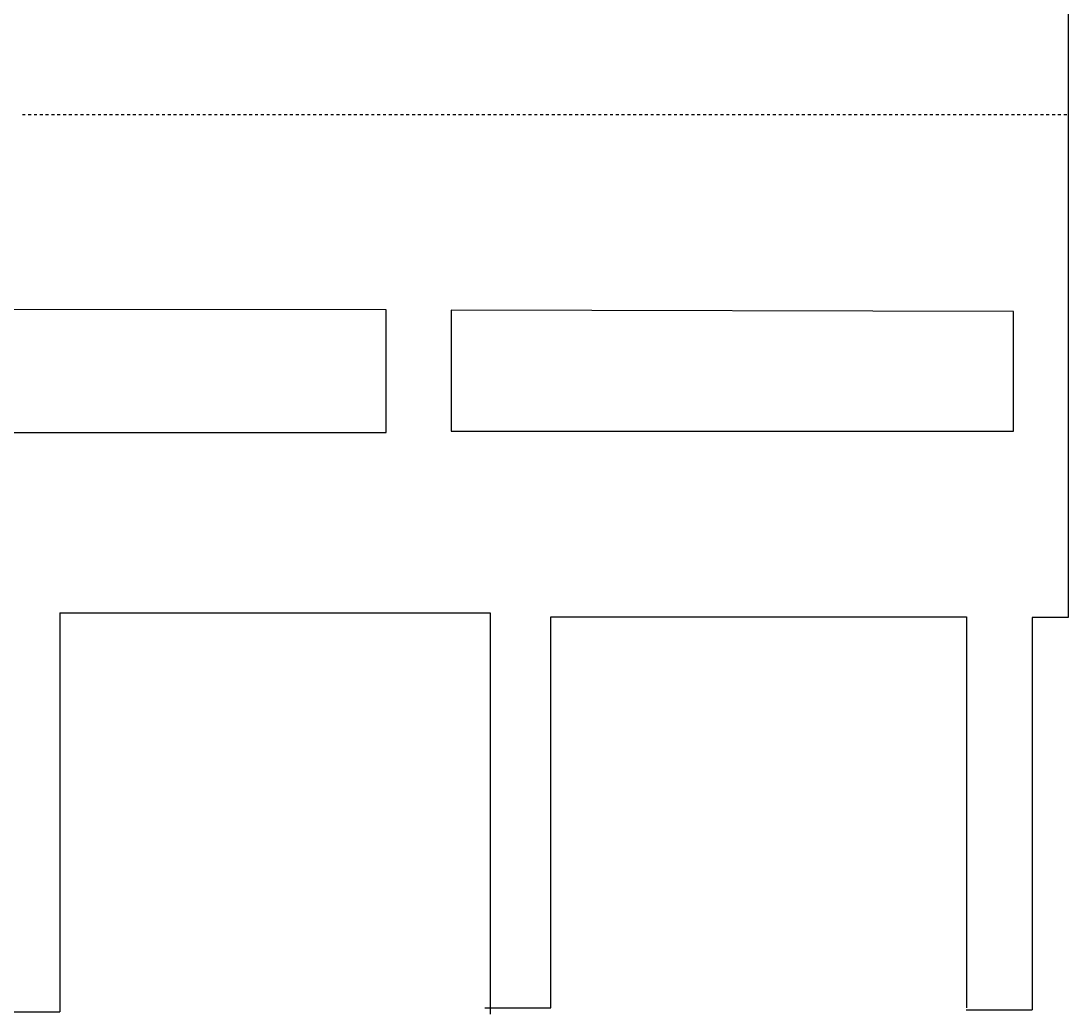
# Model space of a CAD drawing. Extents: x 2 to 209, y 15 to 256.
# Drawn here: x 105.9 to 201.3, y 32.5 to 122.9 of the extents above; entities that cross this region are included whole.
import ezdxf

# ---------------------------------------------------------------- set-up
doc = ezdxf.new("R2010")
doc.units = 0
for name, color, linetype in [('blue', 7, 'CONTINUOUS'), ('Layer_1', 7, 'CONTINUOUS'), ('red', 7, 'CONTINUOUS')]:
    doc.layers.add(name, color=color, linetype=linetype)

msp = doc.modelspace()

# ---------------------------------------------------------------- linework, layer by layer
at = {"layer": 'blue', "color": 5}
for points in [[(103.48357, 32.70788), (109.50559, 32.70788)], [(148.19879, 33.08843), (154.22082, 33.08843)], [(192.05084, 32.89817), (198.07286, 32.89817)]]:
    msp.add_lwpolyline(points, dxfattribs=at)
at = {"layer": 'Layer_1', "color": 7}
for points in [[(201.348894, 230.866627), (201.348894, 68.61696), (198.072864, 68.61696), (198.072864, 42.23631)], [(109.505594, 69.05088), (109.505594, 32.70787)], [(109.505594, 69.05088), (148.702774, 69.05088), (148.702774, 32.51758)], [(154.220824, 33.08842), (154.220824, 68.67033), (192.086054, 68.67033), (192.086054, 33.08842)], [(198.072864, 42.23631), (198.072864, 32.89816)]]:
    msp.add_lwpolyline(points, dxfattribs=at)
for points in [[(16.474772, 96.70379), (16.474772, 85.47698), (139.216534, 85.47698), (139.216534, 96.62197)], [(145.149094, 96.61211), (145.149094, 85.57908), (196.369724, 85.57908), (196.369724, 96.4809)]]:
    msp.add_lwpolyline(points, close=True, dxfattribs=at)
at = {"layer": 'red', "color": 1}
for points in [[(106.346, 114.404), (106.316667, 114.404), (106.258, 114.404), (106.17, 114.404), (106.111333, 114.404), (106.082, 114.404)], [(107.935, 114.404), (107.905667, 114.404), (107.847, 114.404), (107.759, 114.404), (107.700333, 114.404), (107.671, 114.404)], [(108.995, 114.404), (108.965667, 114.404), (108.907, 114.404), (108.819, 114.404), (108.760333, 114.404), (108.731, 114.404)], [(110.055, 114.404), (110.025667, 114.404), (109.967, 114.404), (109.879, 114.404), (109.820333, 114.404), (109.791, 114.404)], [(114.295, 114.404), (114.265667, 114.404), (114.207, 114.404), (114.119, 114.404), (114.060333, 114.404), (114.031, 114.404)], [(115.885, 114.404), (115.855667, 114.404), (115.797, 114.404), (115.709, 114.404), (115.650333, 114.404), (115.621, 114.404)], [(117.475, 114.404), (117.445667, 114.404), (117.387, 114.404), (117.299, 114.404), (117.240333, 114.404), (117.211, 114.404)], [(119.065, 114.404), (119.035667, 114.404), (118.977, 114.404), (118.889, 114.404), (118.830333, 114.404), (118.801, 114.404)], [(127.015, 114.404), (126.985667, 114.404), (126.927, 114.404), (126.839, 114.404), (126.780333, 114.404), (126.751, 114.404)], [(127.544, 114.404), (127.514667, 114.404), (127.456, 114.404), (127.368, 114.404), (127.309333, 114.404), (127.28, 114.404)], [(129.135, 114.404), (129.105667, 114.404), (129.047, 114.404), (128.959, 114.404), (128.900333, 114.404), (128.871, 114.404)], [(129.664, 114.404), (129.634667, 114.404), (129.576, 114.404), (129.488, 114.404), (129.429333, 114.404), (129.4, 114.404)], [(131.255, 114.404), (131.225667, 114.404), (131.167, 114.404), (131.079, 114.404), (131.020333, 114.404), (130.991, 114.404)], [(132.313, 114.404), (132.283667, 114.404), (132.225, 114.404), (132.137, 114.404), (132.078333, 114.404), (132.049, 114.404)], [(134.963, 114.404), (134.933667, 114.404), (134.875, 114.404), (134.787, 114.404), (134.728333, 114.404), (134.699, 114.404)], [(135.492, 114.404), (135.462667, 114.404), (135.404, 114.404), (135.316, 114.404), (135.257333, 114.404), (135.228, 114.404)], [(138.673, 114.404), (138.643667, 114.404), (138.585, 114.404), (138.497, 114.404), (138.438333, 114.404), (138.409, 114.404)], [(142.915, 114.404), (142.885667, 114.404), (142.827, 114.404), (142.739, 114.404), (142.680333, 114.404), (142.651, 114.404)], [(143.443, 114.404), (143.413667, 114.404), (143.355, 114.404), (143.267, 114.404), (143.208333, 114.404), (143.179, 114.404)], [(143.972, 114.404), (143.942667, 114.404), (143.884, 114.404), (143.796, 114.404), (143.737333, 114.404), (143.708, 114.404)], [(144.501, 114.404), (144.471667, 114.404), (144.413, 114.404), (144.325, 114.404), (144.266333, 114.404), (144.237, 114.404)], [(150.339, 114.404), (150.309667, 114.404), (150.251, 114.404), (150.163, 114.404), (150.104333, 114.404), (150.075, 114.404)], [(151.928, 114.404), (151.898667, 114.404), (151.84, 114.404), (151.752, 114.404), (151.693333, 114.404), (151.664, 114.404)], [(153.517, 114.404), (153.487667, 114.404), (153.429, 114.404), (153.341, 114.404), (153.282333, 114.404), (153.253, 114.404)], [(159.353, 114.404), (159.323667, 114.404), (159.265, 114.404), (159.177, 114.404), (159.118333, 114.404), (159.089, 114.404)], [(159.882, 114.404), (159.852667, 114.404), (159.794, 114.404), (159.706, 114.404), (159.647333, 114.404), (159.618, 114.404)], [(163.593, 114.404), (163.563667, 114.404), (163.505, 114.404), (163.417, 114.404), (163.358333, 114.404), (163.329, 114.404)], [(164.121, 114.404), (164.091667, 114.404), (164.033, 114.404), (163.945, 114.404), (163.886333, 114.404), (163.857, 114.404)], [(166.242, 114.404), (166.212667, 114.404), (166.154, 114.404), (166.066, 114.404), (166.007333, 114.404), (165.978, 114.404)], [(168.363, 114.404), (168.333667, 114.404), (168.275, 114.404), (168.187, 114.404), (168.128333, 114.404), (168.099, 114.404)], [(172.073, 114.404), (172.043667, 114.404), (171.985, 114.404), (171.897, 114.404), (171.838333, 114.404), (171.809, 114.404)], [(175.782, 114.404), (175.752667, 114.404), (175.694, 114.404), (175.606, 114.404), (175.547333, 114.404), (175.518, 114.404)], [(178.432, 114.404), (178.402667, 114.404), (178.344, 114.404), (178.256, 114.404), (178.197333, 114.404), (178.168, 114.404)], [(186.915, 114.404), (186.885667, 114.404), (186.827, 114.404), (186.739, 114.404), (186.680333, 114.404), (186.651, 114.404)], [(187.975, 114.404), (187.945667, 114.404), (187.887, 114.404), (187.799, 114.404), (187.740333, 114.404), (187.711, 114.404)], [(190.091, 114.404), (190.061667, 114.404), (190.003, 114.404), (189.915, 114.404), (189.856333, 114.404), (189.827, 114.404)], [(191.681, 114.404), (191.651667, 114.404), (191.593, 114.404), (191.505, 114.404), (191.446333, 114.404), (191.417, 114.404)]]:
    msp.add_open_spline(points, degree=3, dxfattribs=at)
for points, knots in [([(106.876, 114.404), (106.84642, 114.404), (106.787333, 114.404), (106.698667, 114.404), (106.63958, 114.404), (106.61, 114.404)], [0, 0, 0, 0, 0.088741, 0.177259, 0.266, 0.266, 0.266, 0.266]), ([(107.406, 114.404), (107.376654, 114.404), (107.317889, 114.404), (107.229556, 114.404), (107.170568, 114.404), (107.141, 114.404)], [0, 0, 0, 0, 0.088037, 0.176296, 0.265, 0.265, 0.265, 0.265]), ([(108.466, 114.404), (108.43658, 114.404), (108.377667, 114.404), (108.289333, 114.404), (108.23042, 114.404), (108.201, 114.404)], [0, 0, 0, 0, 0.088259, 0.176741, 0.265, 0.265, 0.265, 0.265]), ([(109.525, 114.404), (109.49558, 114.404), (109.436667, 114.404), (109.348333, 114.404), (109.28942, 114.404), (109.26, 114.404)], [0, 0, 0, 0, 0.088259, 0.176741, 0.265, 0.265, 0.265, 0.265]), ([(110.585, 114.404), (110.55558, 114.404), (110.496667, 114.404), (110.408333, 114.404), (110.34942, 114.404), (110.32, 114.404)], [0, 0, 0, 0, 0.088259, 0.176741, 0.265, 0.265, 0.265, 0.265]), ([(111.116, 114.404), (111.086568, 114.404), (111.027556, 114.404), (110.938889, 114.404), (110.879654, 114.404), (110.85, 114.404)], [0, 0, 0, 0, 0.088296, 0.177037, 0.266, 0.266, 0.266, 0.266]), ([(111.645, 114.404), (111.61558, 114.404), (111.556667, 114.404), (111.468333, 114.404), (111.40942, 114.404), (111.38, 114.404)], [0, 0, 0, 0, 0.088259, 0.176741, 0.265, 0.265, 0.265, 0.265]), ([(112.175, 114.404), (112.14558, 114.404), (112.086667, 114.404), (111.998333, 114.404), (111.93942, 114.404), (111.91, 114.404)], [0, 0, 0, 0, 0.088259, 0.176741, 0.265, 0.265, 0.265, 0.265]), ([(112.706, 114.404), (112.676432, 114.404), (112.617444, 114.404), (112.529111, 114.404), (112.470346, 114.404), (112.441, 114.404)], [0, 0, 0, 0, 0.088704, 0.176963, 0.265, 0.265, 0.265, 0.265]), ([(113.235, 114.404), (113.20558, 114.404), (113.146667, 114.404), (113.058333, 114.404), (112.99942, 114.404), (112.97, 114.404)], [0, 0, 0, 0, 0.088259, 0.176741, 0.265, 0.265, 0.265, 0.265]), ([(113.766, 114.404), (113.73642, 114.404), (113.677333, 114.404), (113.588667, 114.404), (113.52958, 114.404), (113.5, 114.404)], [0, 0, 0, 0, 0.088741, 0.177259, 0.266, 0.266, 0.266, 0.266]), ([(114.824, 114.404), (114.794654, 114.404), (114.735889, 114.404), (114.647556, 114.404), (114.588568, 114.404), (114.559, 114.404)], [0, 0, 0, 0, 0.088037, 0.176296, 0.265, 0.265, 0.265, 0.265]), ([(115.356, 114.404), (115.326346, 114.404), (115.267111, 114.404), (115.178444, 114.404), (115.119432, 114.404), (115.09, 114.404)], [0, 0, 0, 0, 0.088963, 0.177704, 0.266, 0.266, 0.266, 0.266]), ([(116.415, 114.404), (116.385432, 114.404), (116.326444, 114.404), (116.238111, 114.404), (116.179346, 114.404), (116.15, 114.404)], [0, 0, 0, 0, 0.088704, 0.176963, 0.265, 0.265, 0.265, 0.265]), ([(116.946, 114.404), (116.91642, 114.404), (116.857333, 114.404), (116.768667, 114.404), (116.70958, 114.404), (116.68, 114.404)], [0, 0, 0, 0, 0.088741, 0.177259, 0.266, 0.266, 0.266, 0.266]), ([(118.005, 114.404), (117.975432, 114.404), (117.916444, 114.404), (117.828111, 114.404), (117.769346, 114.404), (117.74, 114.404)], [0, 0, 0, 0, 0.088704, 0.176963, 0.265, 0.265, 0.265, 0.265]), ([(118.536, 114.404), (118.50642, 114.404), (118.447333, 114.404), (118.358667, 114.404), (118.29958, 114.404), (118.27, 114.404)], [0, 0, 0, 0, 0.088741, 0.177259, 0.266, 0.266, 0.266, 0.266]), ([(119.594, 114.404), (119.564654, 114.404), (119.505889, 114.404), (119.417556, 114.404), (119.358568, 114.404), (119.329, 114.404)], [0, 0, 0, 0, 0.088037, 0.176296, 0.265, 0.265, 0.265, 0.265]), ([(120.125, 114.404), (120.09542, 114.404), (120.036333, 114.404), (119.947667, 114.404), (119.88858, 114.404), (119.859, 114.404)], [0, 0, 0, 0, 0.088741, 0.177259, 0.266, 0.266, 0.266, 0.266]), ([(120.656, 114.404), (120.62658, 114.404), (120.567667, 114.404), (120.479333, 114.404), (120.42042, 114.404), (120.391, 114.404)], [0, 0, 0, 0, 0.088259, 0.176741, 0.265, 0.265, 0.265, 0.265]), ([(121.185, 114.404), (121.15558, 114.404), (121.096667, 114.404), (121.008333, 114.404), (120.94942, 114.404), (120.92, 114.404)], [0, 0, 0, 0, 0.088259, 0.176741, 0.265, 0.265, 0.265, 0.265]), ([(121.715, 114.404), (121.685432, 114.404), (121.626444, 114.404), (121.538111, 114.404), (121.479346, 114.404), (121.45, 114.404)], [0, 0, 0, 0, 0.088704, 0.176963, 0.265, 0.265, 0.265, 0.265]), ([(122.246, 114.404), (122.216568, 114.404), (122.157556, 114.404), (122.068889, 114.404), (122.009654, 114.404), (121.98, 114.404)], [0, 0, 0, 0, 0.088296, 0.177037, 0.266, 0.266, 0.266, 0.266]), ([(122.776, 114.404), (122.746654, 114.404), (122.687889, 114.404), (122.599556, 114.404), (122.540568, 114.404), (122.511, 114.404)], [0, 0, 0, 0, 0.088037, 0.176296, 0.265, 0.265, 0.265, 0.265]), ([(123.305, 114.404), (123.27558, 114.404), (123.216667, 114.404), (123.128333, 114.404), (123.06942, 114.404), (123.04, 114.404)], [0, 0, 0, 0, 0.088259, 0.176741, 0.265, 0.265, 0.265, 0.265]), ([(123.836, 114.404), (123.80642, 114.404), (123.747333, 114.404), (123.658667, 114.404), (123.59958, 114.404), (123.57, 114.404)], [0, 0, 0, 0, 0.088741, 0.177259, 0.266, 0.266, 0.266, 0.266]), ([(124.366, 114.404), (124.336654, 114.404), (124.277889, 114.404), (124.189556, 114.404), (124.130568, 114.404), (124.101, 114.404)], [0, 0, 0, 0, 0.088037, 0.176296, 0.265, 0.265, 0.265, 0.265]), ([(124.895, 114.404), (124.86558, 114.404), (124.806667, 114.404), (124.718333, 114.404), (124.65942, 114.404), (124.63, 114.404)], [0, 0, 0, 0, 0.088259, 0.176741, 0.265, 0.265, 0.265, 0.265]), ([(125.424, 114.404), (125.394654, 114.404), (125.335889, 114.404), (125.247556, 114.404), (125.188568, 114.404), (125.159, 114.404)], [0, 0, 0, 0, 0.088037, 0.176296, 0.265, 0.265, 0.265, 0.265]), ([(125.955, 114.404), (125.92542, 114.404), (125.866333, 114.404), (125.777667, 114.404), (125.71858, 114.404), (125.689, 114.404)], [0, 0, 0, 0, 0.088741, 0.177259, 0.266, 0.266, 0.266, 0.266]), ([(126.486, 114.404), (126.456432, 114.404), (126.397444, 114.404), (126.309111, 114.404), (126.250346, 114.404), (126.221, 114.404)], [0, 0, 0, 0, 0.088704, 0.176963, 0.265, 0.265, 0.265, 0.265]), ([(128.075, 114.404), (128.04542, 114.404), (127.986333, 114.404), (127.897667, 114.404), (127.83858, 114.404), (127.809, 114.404)], [0, 0, 0, 0, 0.088741, 0.177259, 0.266, 0.266, 0.266, 0.266]), ([(128.606, 114.404), (128.57658, 114.404), (128.517667, 114.404), (128.429333, 114.404), (128.37042, 114.404), (128.341, 114.404)], [0, 0, 0, 0, 0.088259, 0.176741, 0.265, 0.265, 0.265, 0.265]), ([(130.194, 114.404), (130.16458, 114.404), (130.105667, 114.404), (130.017333, 114.404), (129.95842, 114.404), (129.929, 114.404)], [0, 0, 0, 0, 0.088259, 0.176741, 0.265, 0.265, 0.265, 0.265]), ([(130.725, 114.404), (130.69542, 114.404), (130.636333, 114.404), (130.547667, 114.404), (130.48858, 114.404), (130.459, 114.404)], [0, 0, 0, 0, 0.088741, 0.177259, 0.266, 0.266, 0.266, 0.266]), ([(131.784, 114.404), (131.754815, 114.404), (131.696222, 114.404), (131.608222, 114.404), (131.549407, 114.404), (131.52, 114.404)], [0, 0, 0, 0, 0.087556, 0.175778, 0.264, 0.264, 0.264, 0.264]), ([(132.843, 114.404), (132.81358, 114.404), (132.754667, 114.404), (132.666333, 114.404), (132.60742, 114.404), (132.578, 114.404)], [0, 0, 0, 0, 0.088259, 0.176741, 0.265, 0.265, 0.265, 0.265]), ([(133.374, 114.404), (133.34442, 114.404), (133.285333, 114.404), (133.196667, 114.404), (133.13758, 114.404), (133.108, 114.404)], [0, 0, 0, 0, 0.088741, 0.177259, 0.266, 0.266, 0.266, 0.266]), ([(133.905, 114.404), (133.875568, 114.404), (133.816556, 114.404), (133.727889, 114.404), (133.668654, 114.404), (133.639, 114.404)], [0, 0, 0, 0, 0.088296, 0.177037, 0.266, 0.266, 0.266, 0.266]), ([(134.435, 114.404), (134.40558, 114.404), (134.346667, 114.404), (134.258333, 114.404), (134.19942, 114.404), (134.17, 114.404)], [0, 0, 0, 0, 0.088259, 0.176741, 0.265, 0.265, 0.265, 0.265]), ([(136.022, 114.404), (135.99258, 114.404), (135.933667, 114.404), (135.845333, 114.404), (135.78642, 114.404), (135.757, 114.404)], [0, 0, 0, 0, 0.088259, 0.176741, 0.265, 0.265, 0.265, 0.265]), ([(136.553, 114.404), (136.52342, 114.404), (136.464333, 114.404), (136.375667, 114.404), (136.31658, 114.404), (136.287, 114.404)], [0, 0, 0, 0, 0.088741, 0.177259, 0.266, 0.266, 0.266, 0.266]), ([(137.084, 114.404), (137.05442, 114.404), (136.995333, 114.404), (136.906667, 114.404), (136.84758, 114.404), (136.818, 114.404)], [0, 0, 0, 0, 0.088741, 0.177259, 0.266, 0.266, 0.266, 0.266]), ([(137.615, 114.404), (137.58558, 114.404), (137.526667, 114.404), (137.438333, 114.404), (137.37942, 114.404), (137.35, 114.404)], [0, 0, 0, 0, 0.088259, 0.176741, 0.265, 0.265, 0.265, 0.265]), ([(138.145, 114.404), (138.11558, 114.404), (138.056667, 114.404), (137.968333, 114.404), (137.90942, 114.404), (137.88, 114.404)], [0, 0, 0, 0, 0.088259, 0.176741, 0.265, 0.265, 0.265, 0.265]), ([(139.203, 114.404), (139.173432, 114.404), (139.114444, 114.404), (139.026111, 114.404), (138.967346, 114.404), (138.938, 114.404)], [0, 0, 0, 0, 0.088704, 0.176963, 0.265, 0.265, 0.265, 0.265]), ([(139.732, 114.404), (139.702654, 114.404), (139.643889, 114.404), (139.555556, 114.404), (139.496568, 114.404), (139.467, 114.404)], [0, 0, 0, 0, 0.088037, 0.176296, 0.265, 0.265, 0.265, 0.265]), ([(140.263, 114.404), (140.23342, 114.404), (140.174333, 114.404), (140.085667, 114.404), (140.02658, 114.404), (139.997, 114.404)], [0, 0, 0, 0, 0.088741, 0.177259, 0.266, 0.266, 0.266, 0.266]), ([(140.793, 114.404), (140.76358, 114.404), (140.704667, 114.404), (140.616333, 114.404), (140.55742, 114.404), (140.528, 114.404)], [0, 0, 0, 0, 0.088259, 0.176741, 0.265, 0.265, 0.265, 0.265]), ([(141.325, 114.404), (141.29542, 114.404), (141.236333, 114.404), (141.147667, 114.404), (141.08858, 114.404), (141.059, 114.404)], [0, 0, 0, 0, 0.088741, 0.177259, 0.266, 0.266, 0.266, 0.266]), ([(141.856, 114.404), (141.826432, 114.404), (141.767444, 114.404), (141.679111, 114.404), (141.620346, 114.404), (141.591, 114.404)], [0, 0, 0, 0, 0.088704, 0.176963, 0.265, 0.265, 0.265, 0.265]), ([(142.386, 114.404), (142.356432, 114.404), (142.297444, 114.404), (142.209111, 114.404), (142.150346, 114.404), (142.121, 114.404)], [0, 0, 0, 0, 0.088704, 0.176963, 0.265, 0.265, 0.265, 0.265]), ([(145.031, 114.404), (145.001654, 114.404), (144.942889, 114.404), (144.854556, 114.404), (144.795568, 114.404), (144.766, 114.404)], [0, 0, 0, 0, 0.088037, 0.176296, 0.265, 0.265, 0.265, 0.265]), ([(145.561, 114.404), (145.53158, 114.404), (145.472667, 114.404), (145.384333, 114.404), (145.32542, 114.404), (145.296, 114.404)], [0, 0, 0, 0, 0.088259, 0.176741, 0.265, 0.265, 0.265, 0.265]), ([(146.091, 114.404), (146.061654, 114.404), (146.002889, 114.404), (145.914556, 114.404), (145.855568, 114.404), (145.826, 114.404)], [0, 0, 0, 0, 0.088037, 0.176296, 0.265, 0.265, 0.265, 0.265]), ([(146.622, 114.404), (146.59258, 114.404), (146.533667, 114.404), (146.445333, 114.404), (146.38642, 114.404), (146.357, 114.404)], [0, 0, 0, 0, 0.088259, 0.176741, 0.265, 0.265, 0.265, 0.265]), ([(147.153, 114.404), (147.12358, 114.404), (147.064667, 114.404), (146.976333, 114.404), (146.91742, 114.404), (146.888, 114.404)], [0, 0, 0, 0, 0.088259, 0.176741, 0.265, 0.265, 0.265, 0.265]), ([(147.684, 114.404), (147.65458, 114.404), (147.595667, 114.404), (147.507333, 114.404), (147.44842, 114.404), (147.419, 114.404)], [0, 0, 0, 0, 0.088259, 0.176741, 0.265, 0.265, 0.265, 0.265]), ([(148.216, 114.404), (148.18642, 114.404), (148.127333, 114.404), (148.038667, 114.404), (147.97958, 114.404), (147.95, 114.404)], [0, 0, 0, 0, 0.088741, 0.177259, 0.266, 0.266, 0.266, 0.266]), ([(148.747, 114.404), (148.71758, 114.404), (148.658667, 114.404), (148.570333, 114.404), (148.51142, 114.404), (148.482, 114.404)], [0, 0, 0, 0, 0.088259, 0.176741, 0.265, 0.265, 0.265, 0.265]), ([(149.279, 114.404), (149.249568, 114.404), (149.190556, 114.404), (149.101889, 114.404), (149.042654, 114.404), (149.013, 114.404)], [0, 0, 0, 0, 0.088296, 0.177037, 0.266, 0.266, 0.266, 0.266]), ([(149.81, 114.404), (149.780654, 114.404), (149.721889, 114.404), (149.633556, 114.404), (149.574568, 114.404), (149.545, 114.404)], [0, 0, 0, 0, 0.088037, 0.176296, 0.265, 0.265, 0.265, 0.265]), ([(150.869, 114.404), (150.839654, 114.404), (150.780889, 114.404), (150.692556, 114.404), (150.633568, 114.404), (150.604, 114.404)], [0, 0, 0, 0, 0.088037, 0.176296, 0.265, 0.265, 0.265, 0.265]), ([(151.399, 114.404), (151.36958, 114.404), (151.310667, 114.404), (151.222333, 114.404), (151.16342, 114.404), (151.134, 114.404)], [0, 0, 0, 0, 0.088259, 0.176741, 0.265, 0.265, 0.265, 0.265]), ([(152.458, 114.404), (152.428654, 114.404), (152.369889, 114.404), (152.281556, 114.404), (152.222568, 114.404), (152.193, 114.404)], [0, 0, 0, 0, 0.088037, 0.176296, 0.265, 0.265, 0.265, 0.265]), ([(152.988, 114.404), (152.95858, 114.404), (152.899667, 114.404), (152.811333, 114.404), (152.75242, 114.404), (152.723, 114.404)], [0, 0, 0, 0, 0.088259, 0.176741, 0.265, 0.265, 0.265, 0.265]), ([(154.047, 114.404), (154.01758, 114.404), (153.958667, 114.404), (153.870333, 114.404), (153.81142, 114.404), (153.782, 114.404)], [0, 0, 0, 0, 0.088259, 0.176741, 0.265, 0.265, 0.265, 0.265]), ([(154.577, 114.404), (154.54758, 114.404), (154.488667, 114.404), (154.400333, 114.404), (154.34142, 114.404), (154.312, 114.404)], [0, 0, 0, 0, 0.088259, 0.176741, 0.265, 0.265, 0.265, 0.265]), ([(155.109, 114.404), (155.079568, 114.404), (155.020556, 114.404), (154.931889, 114.404), (154.872654, 114.404), (154.843, 114.404)], [0, 0, 0, 0, 0.088296, 0.177037, 0.266, 0.266, 0.266, 0.266]), ([(155.641, 114.404), (155.61142, 114.404), (155.552333, 114.404), (155.463667, 114.404), (155.40458, 114.404), (155.375, 114.404)], [0, 0, 0, 0, 0.088741, 0.177259, 0.266, 0.266, 0.266, 0.266]), ([(156.172, 114.404), (156.14258, 114.404), (156.083667, 114.404), (155.995333, 114.404), (155.93642, 114.404), (155.907, 114.404)], [0, 0, 0, 0, 0.088259, 0.176741, 0.265, 0.265, 0.265, 0.265]), ([(156.703, 114.404), (156.67358, 114.404), (156.614667, 114.404), (156.526333, 114.404), (156.46742, 114.404), (156.438, 114.404)], [0, 0, 0, 0, 0.088259, 0.176741, 0.265, 0.265, 0.265, 0.265]), ([(157.234, 114.404), (157.20458, 114.404), (157.145667, 114.404), (157.057333, 114.404), (156.99842, 114.404), (156.969, 114.404)], [0, 0, 0, 0, 0.088259, 0.176741, 0.265, 0.265, 0.265, 0.265]), ([(157.764, 114.404), (157.734654, 114.404), (157.675889, 114.404), (157.587556, 114.404), (157.528568, 114.404), (157.499, 114.404)], [0, 0, 0, 0, 0.088037, 0.176296, 0.265, 0.265, 0.265, 0.265]), ([(158.294, 114.404), (158.264654, 114.404), (158.205889, 114.404), (158.117556, 114.404), (158.058568, 114.404), (158.029, 114.404)], [0, 0, 0, 0, 0.088037, 0.176296, 0.265, 0.265, 0.265, 0.265]), ([(158.824, 114.404), (158.794654, 114.404), (158.735889, 114.404), (158.647556, 114.404), (158.588568, 114.404), (158.559, 114.404)], [0, 0, 0, 0, 0.088037, 0.176296, 0.265, 0.265, 0.265, 0.265]), ([(160.411, 114.404), (160.38158, 114.404), (160.322667, 114.404), (160.234333, 114.404), (160.17542, 114.404), (160.146, 114.404)], [0, 0, 0, 0, 0.088259, 0.176741, 0.265, 0.265, 0.265, 0.265]), ([(160.941, 114.404), (160.911654, 114.404), (160.852889, 114.404), (160.764556, 114.404), (160.705568, 114.404), (160.676, 114.404)], [0, 0, 0, 0, 0.088037, 0.176296, 0.265, 0.265, 0.265, 0.265]), ([(161.472, 114.404), (161.442568, 114.404), (161.383556, 114.404), (161.294889, 114.404), (161.235654, 114.404), (161.206, 114.404)], [0, 0, 0, 0, 0.088296, 0.177037, 0.266, 0.266, 0.266, 0.266]), ([(162.003, 114.404), (161.97358, 114.404), (161.914667, 114.404), (161.826333, 114.404), (161.76742, 114.404), (161.738, 114.404)], [0, 0, 0, 0, 0.088259, 0.176741, 0.265, 0.265, 0.265, 0.265]), ([(162.534, 114.404), (162.50458, 114.404), (162.445667, 114.404), (162.357333, 114.404), (162.29842, 114.404), (162.269, 114.404)], [0, 0, 0, 0, 0.088259, 0.176741, 0.265, 0.265, 0.265, 0.265]), ([(163.064, 114.404), (163.034654, 114.404), (162.975889, 114.404), (162.887556, 114.404), (162.828568, 114.404), (162.799, 114.404)], [0, 0, 0, 0, 0.088037, 0.176296, 0.265, 0.265, 0.265, 0.265]), ([(164.651, 114.404), (164.621654, 114.404), (164.562889, 114.404), (164.474556, 114.404), (164.415568, 114.404), (164.386, 114.404)], [0, 0, 0, 0, 0.088037, 0.176296, 0.265, 0.265, 0.265, 0.265]), ([(165.183, 114.404), (165.15342, 114.404), (165.094333, 114.404), (165.005667, 114.404), (164.94658, 114.404), (164.917, 114.404)], [0, 0, 0, 0, 0.088741, 0.177259, 0.266, 0.266, 0.266, 0.266]), ([(165.713, 114.404), (165.68358, 114.404), (165.624667, 114.404), (165.536333, 114.404), (165.47742, 114.404), (165.448, 114.404)], [0, 0, 0, 0, 0.088259, 0.176741, 0.265, 0.265, 0.265, 0.265]), ([(166.772, 114.404), (166.74258, 114.404), (166.683667, 114.404), (166.595333, 114.404), (166.53642, 114.404), (166.507, 114.404)], [0, 0, 0, 0, 0.088259, 0.176741, 0.265, 0.265, 0.265, 0.265]), ([(167.303, 114.404), (167.27342, 114.404), (167.214333, 114.404), (167.125667, 114.404), (167.06658, 114.404), (167.037, 114.404)], [0, 0, 0, 0, 0.088741, 0.177259, 0.266, 0.266, 0.266, 0.266]), ([(167.834, 114.404), (167.80442, 114.404), (167.745333, 114.404), (167.656667, 114.404), (167.59758, 114.404), (167.568, 114.404)], [0, 0, 0, 0, 0.088741, 0.177259, 0.266, 0.266, 0.266, 0.266]), ([(168.893, 114.404), (168.86358, 114.404), (168.804667, 114.404), (168.716333, 114.404), (168.65742, 114.404), (168.628, 114.404)], [0, 0, 0, 0, 0.088259, 0.176741, 0.265, 0.265, 0.265, 0.265]), ([(169.424, 114.404), (169.394346, 114.404), (169.335111, 114.404), (169.246444, 114.404), (169.187432, 114.404), (169.158, 114.404)], [0, 0, 0, 0, 0.088963, 0.177704, 0.266, 0.266, 0.266, 0.266]), ([(169.954, 114.404), (169.92458, 114.404), (169.865667, 114.404), (169.777333, 114.404), (169.71842, 114.404), (169.689, 114.404)], [0, 0, 0, 0, 0.088259, 0.176741, 0.265, 0.265, 0.265, 0.265]), ([(170.483, 114.404), (170.453654, 114.404), (170.394889, 114.404), (170.306556, 114.404), (170.247568, 114.404), (170.218, 114.404)], [0, 0, 0, 0, 0.088037, 0.176296, 0.265, 0.265, 0.265, 0.265]), ([(171.014, 114.404), (170.98442, 114.404), (170.925333, 114.404), (170.836667, 114.404), (170.77758, 114.404), (170.748, 114.404)], [0, 0, 0, 0, 0.088741, 0.177259, 0.266, 0.266, 0.266, 0.266]), ([(171.544, 114.404), (171.514654, 114.404), (171.455889, 114.404), (171.367556, 114.404), (171.308568, 114.404), (171.279, 114.404)], [0, 0, 0, 0, 0.088037, 0.176296, 0.265, 0.265, 0.265, 0.265]), ([(172.603, 114.404), (172.57358, 114.404), (172.514667, 114.404), (172.426333, 114.404), (172.36742, 114.404), (172.338, 114.404)], [0, 0, 0, 0, 0.088259, 0.176741, 0.265, 0.265, 0.265, 0.265]), ([(173.133, 114.404), (173.103654, 114.404), (173.044889, 114.404), (172.956556, 114.404), (172.897568, 114.404), (172.868, 114.404)], [0, 0, 0, 0, 0.088037, 0.176296, 0.265, 0.265, 0.265, 0.265]), ([(173.662, 114.404), (173.632654, 114.404), (173.573889, 114.404), (173.485556, 114.404), (173.426568, 114.404), (173.397, 114.404)], [0, 0, 0, 0, 0.088037, 0.176296, 0.265, 0.265, 0.265, 0.265]), ([(174.193, 114.404), (174.16358, 114.404), (174.104667, 114.404), (174.016333, 114.404), (173.95742, 114.404), (173.928, 114.404)], [0, 0, 0, 0, 0.088259, 0.176741, 0.265, 0.265, 0.265, 0.265]), ([(174.722, 114.404), (174.692654, 114.404), (174.633889, 114.404), (174.545556, 114.404), (174.486568, 114.404), (174.457, 114.404)], [0, 0, 0, 0, 0.088037, 0.176296, 0.265, 0.265, 0.265, 0.265]), ([(175.253, 114.404), (175.223654, 114.404), (175.164889, 114.404), (175.076556, 114.404), (175.017568, 114.404), (174.988, 114.404)], [0, 0, 0, 0, 0.088037, 0.176296, 0.265, 0.265, 0.265, 0.265]), ([(176.313, 114.404), (176.28358, 114.404), (176.224667, 114.404), (176.136333, 114.404), (176.07742, 114.404), (176.048, 114.404)], [0, 0, 0, 0, 0.088259, 0.176741, 0.265, 0.265, 0.265, 0.265]), ([(176.843, 114.404), (176.81342, 114.404), (176.754333, 114.404), (176.665667, 114.404), (176.60658, 114.404), (176.577, 114.404)], [0, 0, 0, 0, 0.088741, 0.177259, 0.266, 0.266, 0.266, 0.266]), ([(177.373, 114.404), (177.343654, 114.404), (177.284889, 114.404), (177.196556, 114.404), (177.137568, 114.404), (177.108, 114.404)], [0, 0, 0, 0, 0.088037, 0.176296, 0.265, 0.265, 0.265, 0.265]), ([(177.903, 114.404), (177.87342, 114.404), (177.814333, 114.404), (177.725667, 114.404), (177.66658, 114.404), (177.637, 114.404)], [0, 0, 0, 0, 0.088741, 0.177259, 0.266, 0.266, 0.266, 0.266]), ([(178.963, 114.404), (178.933654, 114.404), (178.874889, 114.404), (178.786556, 114.404), (178.727568, 114.404), (178.698, 114.404)], [0, 0, 0, 0, 0.088037, 0.176296, 0.265, 0.265, 0.265, 0.265]), ([(179.493, 114.404), (179.46358, 114.404), (179.404667, 114.404), (179.316333, 114.404), (179.25742, 114.404), (179.228, 114.404)], [0, 0, 0, 0, 0.088259, 0.176741, 0.265, 0.265, 0.265, 0.265]), ([(180.023, 114.404), (179.993654, 114.404), (179.934889, 114.404), (179.846556, 114.404), (179.787568, 114.404), (179.758, 114.404)], [0, 0, 0, 0, 0.088037, 0.176296, 0.265, 0.265, 0.265, 0.265]), ([(180.553, 114.404), (180.523654, 114.404), (180.464889, 114.404), (180.376556, 114.404), (180.317568, 114.404), (180.288, 114.404)], [0, 0, 0, 0, 0.088037, 0.176296, 0.265, 0.265, 0.265, 0.265]), ([(181.083, 114.404), (181.05358, 114.404), (180.994667, 114.404), (180.906333, 114.404), (180.84742, 114.404), (180.818, 114.404)], [0, 0, 0, 0, 0.088259, 0.176741, 0.265, 0.265, 0.265, 0.265]), ([(181.613, 114.404), (181.58342, 114.404), (181.524333, 114.404), (181.435667, 114.404), (181.37658, 114.404), (181.347, 114.404)], [0, 0, 0, 0, 0.088741, 0.177259, 0.266, 0.266, 0.266, 0.266]), ([(182.143, 114.404), (182.113568, 114.404), (182.054556, 114.404), (181.965889, 114.404), (181.906654, 114.404), (181.877, 114.404)], [0, 0, 0, 0, 0.088296, 0.177037, 0.266, 0.266, 0.266, 0.266]), ([(182.674, 114.404), (182.64442, 114.404), (182.585333, 114.404), (182.496667, 114.404), (182.43758, 114.404), (182.408, 114.404)], [0, 0, 0, 0, 0.088741, 0.177259, 0.266, 0.266, 0.266, 0.266]), ([(183.204, 114.404), (183.174568, 114.404), (183.115556, 114.404), (183.026889, 114.404), (182.967654, 114.404), (182.938, 114.404)], [0, 0, 0, 0, 0.088296, 0.177037, 0.266, 0.266, 0.266, 0.266]), ([(183.735, 114.404), (183.705568, 114.404), (183.646556, 114.404), (183.557889, 114.404), (183.498654, 114.404), (183.469, 114.404)], [0, 0, 0, 0, 0.088296, 0.177037, 0.266, 0.266, 0.266, 0.266]), ([(184.265, 114.404), (184.23558, 114.404), (184.176667, 114.404), (184.088333, 114.404), (184.02942, 114.404), (184, 114.404)], [0, 0, 0, 0, 0.088259, 0.176741, 0.265, 0.265, 0.265, 0.265]), ([(184.795, 114.404), (184.76558, 114.404), (184.706667, 114.404), (184.618333, 114.404), (184.55942, 114.404), (184.53, 114.404)], [0, 0, 0, 0, 0.088259, 0.176741, 0.265, 0.265, 0.265, 0.265]), ([(185.325, 114.404), (185.29558, 114.404), (185.236667, 114.404), (185.148333, 114.404), (185.08942, 114.404), (185.06, 114.404)], [0, 0, 0, 0, 0.088259, 0.176741, 0.265, 0.265, 0.265, 0.265]), ([(185.854, 114.404), (185.824889, 114.404), (185.766444, 114.404), (185.678444, 114.404), (185.619556, 114.404), (185.59, 114.404)], [0, 0, 0, 0, 0.087333, 0.175333, 0.264, 0.264, 0.264, 0.264]), ([(186.385, 114.404), (186.35542, 114.404), (186.296333, 114.404), (186.207667, 114.404), (186.14858, 114.404), (186.119, 114.404)], [0, 0, 0, 0, 0.088741, 0.177259, 0.266, 0.266, 0.266, 0.266]), ([(187.445, 114.404), (187.415654, 114.404), (187.356889, 114.404), (187.268556, 114.404), (187.209568, 114.404), (187.18, 114.404)], [0, 0, 0, 0, 0.088037, 0.176296, 0.265, 0.265, 0.265, 0.265]), ([(188.504, 114.404), (188.474654, 114.404), (188.415889, 114.404), (188.327556, 114.404), (188.268568, 114.404), (188.239, 114.404)], [0, 0, 0, 0, 0.088037, 0.176296, 0.265, 0.265, 0.265, 0.265]), ([(189.033, 114.404), (189.003654, 114.404), (188.944889, 114.404), (188.856556, 114.404), (188.797568, 114.404), (188.768, 114.404)], [0, 0, 0, 0, 0.088037, 0.176296, 0.265, 0.265, 0.265, 0.265]), ([(189.562, 114.404), (189.532815, 114.404), (189.474222, 114.404), (189.386222, 114.404), (189.327407, 114.404), (189.298, 114.404)], [0, 0, 0, 0, 0.087556, 0.175778, 0.264, 0.264, 0.264, 0.264]), ([(190.622, 114.404), (190.592654, 114.404), (190.533889, 114.404), (190.445556, 114.404), (190.386568, 114.404), (190.357, 114.404)], [0, 0, 0, 0, 0.088037, 0.176296, 0.265, 0.265, 0.265, 0.265]), ([(191.151, 114.404), (191.121815, 114.404), (191.063222, 114.404), (190.975222, 114.404), (190.916407, 114.404), (190.887, 114.404)], [0, 0, 0, 0, 0.087556, 0.175778, 0.264, 0.264, 0.264, 0.264]), ([(192.211, 114.404), (192.181815, 114.404), (192.123222, 114.404), (192.035222, 114.404), (191.976407, 114.404), (191.947, 114.404)], [0, 0, 0, 0, 0.087556, 0.175778, 0.264, 0.264, 0.264, 0.264]), ([(192.742, 114.404), (192.712568, 114.404), (192.653556, 114.404), (192.564889, 114.404), (192.505654, 114.404), (192.476, 114.404)], [0, 0, 0, 0, 0.088296, 0.177037, 0.266, 0.266, 0.266, 0.266]), ([(193.274, 114.404), (193.244568, 114.404), (193.185556, 114.404), (193.096889, 114.404), (193.037654, 114.404), (193.008, 114.404)], [0, 0, 0, 0, 0.088296, 0.177037, 0.266, 0.266, 0.266, 0.266]), ([(193.805, 114.404), (193.775654, 114.404), (193.716889, 114.404), (193.628556, 114.404), (193.569568, 114.404), (193.54, 114.404)], [0, 0, 0, 0, 0.088037, 0.176296, 0.265, 0.265, 0.265, 0.265]), ([(194.335, 114.404), (194.305889, 114.404), (194.247444, 114.404), (194.159444, 114.404), (194.100556, 114.404), (194.071, 114.404)], [0, 0, 0, 0, 0.087333, 0.175333, 0.264, 0.264, 0.264, 0.264]), ([(194.867, 114.404), (194.837568, 114.404), (194.778556, 114.404), (194.689889, 114.404), (194.630654, 114.404), (194.601, 114.404)], [0, 0, 0, 0, 0.088296, 0.177037, 0.266, 0.266, 0.266, 0.266]), ([(195.396, 114.404), (195.366802, 114.404), (195.308111, 114.404), (195.219778, 114.404), (195.160642, 114.404), (195.131, 114.404)], [0, 0, 0, 0, 0.087593, 0.176074, 0.265, 0.265, 0.265, 0.265]), ([(195.925, 114.404), (195.895802, 114.404), (195.837111, 114.404), (195.748778, 114.404), (195.689642, 114.404), (195.66, 114.404)], [0, 0, 0, 0, 0.087593, 0.176074, 0.265, 0.265, 0.265, 0.265]), ([(196.455, 114.404), (196.425877, 114.404), (196.367333, 114.404), (196.279, 114.404), (196.21979, 114.404), (196.19, 114.404)], [0, 0, 0, 0, 0.08737, 0.17563, 0.265, 0.265, 0.265, 0.265]), ([(196.986, 114.404), (196.956642, 114.404), (196.897778, 114.404), (196.809111, 114.404), (196.749802, 114.404), (196.72, 114.404)], [0, 0, 0, 0, 0.088074, 0.176593, 0.266, 0.266, 0.266, 0.266]), ([(197.514, 114.404), (197.484889, 114.404), (197.426444, 114.404), (197.338444, 114.404), (197.279556, 114.404), (197.25, 114.404)], [0, 0, 0, 0, 0.087333, 0.175333, 0.264, 0.264, 0.264, 0.264]), ([(198.044, 114.404), (198.014877, 114.404), (197.956333, 114.404), (197.868, 114.404), (197.80879, 114.404), (197.779, 114.404)], [0, 0, 0, 0, 0.08737, 0.17563, 0.265, 0.265, 0.265, 0.265]), ([(198.573, 114.404), (198.543877, 114.404), (198.485333, 114.404), (198.397, 114.404), (198.33779, 114.404), (198.308, 114.404)], [0, 0, 0, 0, 0.08737, 0.17563, 0.265, 0.265, 0.265, 0.265]), ([(199.103, 114.404), (199.074247, 114.404), (199.016, 114.404), (198.927667, 114.404), (198.868086, 114.404), (198.838, 114.404)], [0, 0, 0, 0, 0.086259, 0.174741, 0.265, 0.265, 0.265, 0.265]), ([(199.634, 114.404), (199.605247, 114.404), (199.547, 114.404), (199.458667, 114.404), (199.399086, 114.404), (199.369, 114.404)], [0, 0, 0, 0, 0.086259, 0.174741, 0.265, 0.265, 0.265, 0.265]), ([(200.164, 114.404), (200.135531, 114.404), (200.077556, 114.404), (199.988889, 114.404), (199.928691, 114.404), (199.898, 114.404)], [0, 0, 0, 0, 0.085407, 0.173926, 0.266, 0.266, 0.266, 0.266]), ([(200.692, 114.404), (200.664667, 114.404), (200.608, 114.404), (200.52, 114.404), (200.459333, 114.404), (200.428, 114.404)], [0, 0, 0, 0, 0.082, 0.17, 0.264, 0.264, 0.264, 0.264]), ([(201.223, 114.404), (201.213049, 114.404), (201.173444, 114.404), (201.084778, 114.404), (201.006062, 114.404), (200.957, 114.404)], [0, 0, 0, 0, 0.029852, 0.118815, 0.266, 0.266, 0.266, 0.266])]:
    msp.add_open_spline(points, degree=3, knots=knots, dxfattribs=at)

doc.saveas('drawing.dxf')
